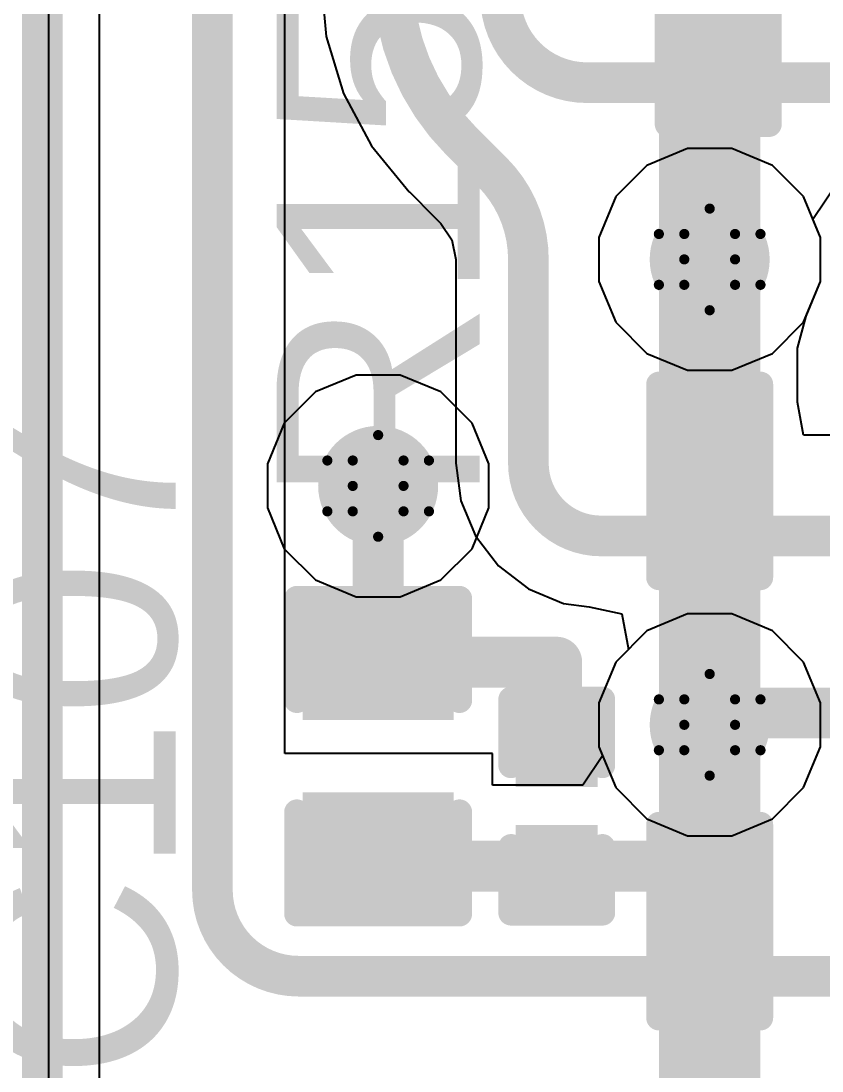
# Model space of a CAD drawing. Header units: inches. Extents: x 24 to 500, y 68 to 269.
# Drawn here: x 360.41 to 364.42, y 134.07 to 139.32 of the extents above; entities that cross this region are included whole.
import ezdxf

# ---------------------------------------------------------------- set-up
doc = ezdxf.new("R2010")
doc.units = ezdxf.units.IN
for name, color, linetype in [('Bottom Layer', 5, 'Continuous'), ('Drill Drawing', 1, 'Continuous'), ('Layer 1', 16, 'Continuous'), ('Layer 2', 76, 'Continuous'), ('Top Layer', 1, 'Continuous'), ('Top Overlay', 2, 'Continuous'), ('Top Paste', 8, 'Continuous'), ('Top Solder', 216, 'Continuous'), ('Via Holes', 16, 'Continuous')]:
    doc.layers.add(name, color=color, linetype=linetype)
doc.styles.add('Arial', font='', dxfattribs={"height": 0.2})
doc.styles.get('Arial').set_extended_font_data('Arial')

# ---------------------------------------------------------------- blocks, each defined once
blk = doc.blocks.new('R___0201_99')
at = {"layer": 'Top Layer'}
for points in [[(-0.4099902899999999, 0.18498693), (-0.13999083, 0.18498693), (-0.13999083, -0.18501233), (-0.4099902899999999, -0.18501233)], [(0.14002131, 0.18498693), (0.4100207699999999, 0.18498693), (0.4100207699999999, -0.18501233), (0.14002131, -0.18501233)]]:
    blk.add_hatch(color=1, dxfattribs=at).paths.add_polyline_path(points)
at = {"layer": 'Top Paste'}
for points in [[(-0.4099902899999999, 0.18498693), (-0.13999083, 0.18498693), (-0.13999083, -0.18501233), (-0.4099902899999999, -0.18501233)], [(0.14002131, 0.18498693), (0.4100207699999999, 0.18498693), (0.4100207699999999, -0.18501233), (0.14002131, -0.18501233)]]:
    blk.add_hatch(color=8, dxfattribs=at).paths.add_polyline_path(points)
at = {"layer": 'Top Solder'}
for points in [[(-0.46499145, 0.23998809), (-0.08498967, 0.23998809), (-0.08498967, -0.24001349), (-0.46499145, -0.24001349)], [(0.08502014999999999, 0.23998809), (0.46502193, 0.23998809), (0.46502193, -0.24001349), (0.08502014999999999, -0.24001349)]]:
    blk.add_hatch(color=216, dxfattribs=at).paths.add_polyline_path(points)
at = {"layer": 'Top Overlay'}
for points in [[(-0.4826127, 0.25398984, 0.127, 0.127, 0), (0.48259238, 0.25398984, 0.127, 0.127, 0)], [(-0.4826127, 0.25398984, 0.127, 0.127, 0), (-0.4826127, -0.2540127, 0.127, 0.127, 0)], [(0.48259238, 0.25398984, 0.127, 0.127, 0), (0.48259238, -0.2540127, 0.127, 0.127, 0)], [(-0.4826127, -0.2540127, 0.127, 0.127, 0), (0.48259238, -0.2540127, 0.127, 0.127, 0)]]:
    blk.add_lwpolyline(points, format="xyseb", dxfattribs=at)
for points in [[(-0.5143627, 0.25398984, 0.0635, 0.0635, 1), (-0.4508626999999999, 0.25398984, 0.0635, 0.0635, 1)], [(-0.5143627, 0.25398984, 0.0635, 0.0635, 1), (-0.4508626999999999, 0.25398984, 0.0635, 0.0635, 1)], [(0.45084238, 0.25398984, 0.0635, 0.0635, 1), (0.51434238, 0.25398984, 0.0635, 0.0635, 1)], [(0.45084238, 0.25398984, 0.0635, 0.0635, 1), (0.51434238, 0.25398984, 0.0635, 0.0635, 1)], [(-0.5143627, -0.2540127, 0.0635, 0.0635, 1), (-0.4508626999999999, -0.2540127, 0.0635, 0.0635, 1)], [(-0.5143627, -0.2540127, 0.0635, 0.0635, 1), (-0.4508626999999999, -0.2540127, 0.0635, 0.0635, 1)], [(0.45084238, -0.2540127, 0.0635, 0.0635, 1), (0.51434238, -0.2540127, 0.0635, 0.0635, 1)], [(0.45084238, -0.2540127, 0.0635, 0.0635, 1), (0.51434238, -0.2540127, 0.0635, 0.0635, 1)]]:
    blk.add_lwpolyline(points, format="xyseb", close=True, dxfattribs=at)
blk = doc.blocks.new('R___0201_100')
at = {"layer": 'Top Layer'}
for points in [[(-0.41000045, 0.18500979), (-0.14000099, 0.18500979), (-0.14000099, -0.18498947), (-0.41000045, -0.18498947)], [(0.14001369, 0.18501233), (0.41001315, 0.18501233), (0.41001315, -0.18498693), (0.14001369, -0.18498693)]]:
    blk.add_hatch(color=1, dxfattribs=at).paths.add_polyline_path(points)
at = {"layer": 'Top Paste'}
for points in [[(-0.41000045, 0.18500979), (-0.14000099, 0.18500979), (-0.14000099, -0.18498947), (-0.41000045, -0.18498947)], [(0.14001369, 0.18501233), (0.41001315, 0.18501233), (0.41001315, -0.18498693), (0.14001369, -0.18498693)]]:
    blk.add_hatch(color=8, dxfattribs=at).paths.add_polyline_path(points)
at = {"layer": 'Top Solder'}
for points in [[(-0.46500161, 0.24001095), (-0.08499983, 0.24001095), (-0.08499983, -0.23999063), (-0.46500161, -0.23999063)], [(0.08501252999999999, 0.24001349), (0.46501431, 0.24001349), (0.46501431, -0.23998809), (0.08501252999999999, -0.23998809)]]:
    blk.add_hatch(color=216, dxfattribs=at).paths.add_polyline_path(points)
at = {"layer": 'Top Overlay'}
for points in [[(-0.4826152399999999, 0.25401016, 0.127, 0.127, 0), (-0.48262032, -0.25399238, 0.127, 0.127, 0)], [(-0.4826152399999999, 0.25401016, 0.127, 0.127, 0), (0.48258222, 0.25401016, 0.127, 0.127, 0)], [(0.48258222, 0.25401016, 0.127, 0.127, 0), (0.48258222, -0.25399238, 0.127, 0.127, 0)], [(-0.48262032, -0.25399238, 0.127, 0.127, 0), (0.48258222, -0.25399238, 0.127, 0.127, 0)]]:
    blk.add_lwpolyline(points, format="xyseb", dxfattribs=at)
for points in [[(-0.51436524, 0.25401016, 0.0635, 0.0635, 1), (-0.4508652399999999, 0.25401016, 0.0635, 0.0635, 1)], [(-0.51436524, 0.25401016, 0.0635, 0.0635, 1), (-0.4508652399999999, 0.25401016, 0.0635, 0.0635, 1)], [(0.45083222, 0.25401016, 0.0635, 0.0635, 1), (0.51433222, 0.25401016, 0.0635, 0.0635, 1)], [(0.45083222, 0.25401016, 0.0635, 0.0635, 1), (0.51433222, 0.25401016, 0.0635, 0.0635, 1)], [(-0.5143703199999999, -0.25399238, 0.0635, 0.0635, 1), (-0.45087032, -0.25399238, 0.0635, 0.0635, 1)], [(-0.5143703199999999, -0.25399238, 0.0635, 0.0635, 1), (-0.45087032, -0.25399238, 0.0635, 0.0635, 1)], [(0.45083222, -0.25399238, 0.0635, 0.0635, 1), (0.51433222, -0.25399238, 0.0635, 0.0635, 1)], [(0.45083222, -0.25399238, 0.0635, 0.0635, 1), (0.51433222, -0.25399238, 0.0635, 0.0635, 1)]]:
    blk.add_lwpolyline(points, format="xyseb", close=True, dxfattribs=at)
blk = doc.blocks.new('R___0201_101')
at = {"layer": 'Top Layer'}
for points in [[(-0.40998013, 0.18498693), (-0.13998067, 0.18498693), (-0.13998067, -0.18501233), (-0.40998013, -0.18501233)], [(0.13998067, 0.18498947), (0.40998013, 0.18498947), (0.40998013, -0.18500979), (0.13998067, -0.18500979)]]:
    blk.add_hatch(color=1, dxfattribs=at).paths.add_polyline_path(points)
at = {"layer": 'Top Paste'}
for points in [[(-0.40998013, 0.18498693), (-0.13998067, 0.18498693), (-0.13998067, -0.18501233), (-0.40998013, -0.18501233)], [(0.13998067, 0.18498947), (0.40998013, 0.18498947), (0.40998013, -0.18500979), (0.13998067, -0.18500979)]]:
    blk.add_hatch(color=8, dxfattribs=at).paths.add_polyline_path(points)
at = {"layer": 'Top Solder'}
for points in [[(-0.4649812899999999, 0.23998809), (-0.08497951, 0.23998809), (-0.08497951, -0.24001349), (-0.4649812899999999, -0.24001349)], [(0.08497951, 0.23999063), (0.4649812899999999, 0.23999063), (0.4649812899999999, -0.24001095), (0.08497951, -0.24001095)]]:
    blk.add_hatch(color=216, dxfattribs=at).paths.add_polyline_path(points)
at = {"layer": 'Top Overlay'}
for points in [[(-0.4826050799999999, 0.25399492, 0.127, 0.127, 0), (0.4826, 0.25399492, 0.127, 0.127, 0)], [(-0.4826050799999999, 0.25399492, 0.127, 0.127, 0), (-0.4826, -0.25401016, 0.127, 0.127, 0)], [(0.4826, 0.25399492, 0.127, 0.127, 0), (0.4826, -0.25401016, 0.127, 0.127, 0)], [(-0.4826, -0.25401016, 0.127, 0.127, 0), (0.4826, -0.25401016, 0.127, 0.127, 0)]]:
    blk.add_lwpolyline(points, format="xyseb", dxfattribs=at)
for points in [[(-0.51435508, 0.25399492, 0.0635, 0.0635, 1), (-0.45085508, 0.25399492, 0.0635, 0.0635, 1)], [(-0.51435508, 0.25399492, 0.0635, 0.0635, 1), (-0.45085508, 0.25399492, 0.0635, 0.0635, 1)], [(0.4508499999999999, 0.25399492, 0.0635, 0.0635, 1), (0.51435, 0.25399492, 0.0635, 0.0635, 1)], [(0.4508499999999999, 0.25399492, 0.0635, 0.0635, 1), (0.51435, 0.25399492, 0.0635, 0.0635, 1)], [(-0.51435, -0.25401016, 0.0635, 0.0635, 1), (-0.4508499999999999, -0.25401016, 0.0635, 0.0635, 1)], [(-0.51435, -0.25401016, 0.0635, 0.0635, 1), (-0.4508499999999999, -0.25401016, 0.0635, 0.0635, 1)], [(0.4508499999999999, -0.25401016, 0.0635, 0.0635, 1), (0.51435, -0.25401016, 0.0635, 0.0635, 1)], [(0.4508499999999999, -0.25401016, 0.0635, 0.0635, 1), (0.51435, -0.25401016, 0.0635, 0.0635, 1)]]:
    blk.add_lwpolyline(points, format="xyseb", close=True, dxfattribs=at)
blk = doc.blocks.new('CAP_0201_227')
at = {"layer": 'Top Layer'}
for points in [[(-0.45001688, 0.14999208), (-0.15001748, 0.14999208), (-0.15001748, -0.15000732), (-0.45001688, -0.15000732)], [(0.14998446, 0.14998954), (0.44998386, 0.14998954), (0.44998386, -0.15000986), (0.14998446, -0.15000986)]]:
    blk.add_hatch(color=1, dxfattribs=at).paths.add_polyline_path(points)
at = {"layer": 'Top Paste'}
for points in [[(-0.45001688, 0.14999208), (-0.15001748, 0.14999208), (-0.15001748, -0.15000732), (-0.45001688, -0.15000732)], [(0.14998446, 0.14998954), (0.44998386, 0.14998954), (0.44998386, -0.15000986), (0.14998446, -0.15000986)]]:
    blk.add_hatch(color=8, dxfattribs=at).paths.add_polyline_path(points)
at = {"layer": 'Top Solder'}
for points in [[(-0.50501804, 0.20499324), (-0.09501631999999999, 0.20499324), (-0.09501631999999999, -0.20500848), (-0.50501804, -0.20500848)], [(0.0949833, 0.2049907), (0.50498502, 0.2049907), (0.50498502, -0.20501102), (0.0949833, -0.20501102)]]:
    blk.add_hatch(color=216, dxfattribs=at).paths.add_polyline_path(points)
at = {"layer": 'Top Overlay'}
for points in [[(-0.20318984, 0.22858984, 0.127, 0.127, 0), (-0.53339492, 0.22858984, 0.127, 0.127, 0)], [(-0.53338984, -0.22861016, 0.127, 0.127, 0), (-0.53339492, 0.22858984, 0.127, 0.127, 0)], [(0.20320762, 0.22858984, 0.127, 0.127, 0), (0.53341524, 0.22859238, 0.127, 0.127, 0)], [(0.5334127, -0.22860762, 0.127, 0.127, 0), (0.53341524, 0.22859238, 0.127, 0.127, 0)], [(-0.20318984, -0.22861016, 0.127, 0.127, 0), (-0.53338984, -0.22861016, 0.127, 0.127, 0)], [(0.2032127, -0.2286127, 0.127, 0.127, 0), (0.5334127, -0.22860762, 0.127, 0.127, 0)]]:
    blk.add_lwpolyline(points, format="xyseb", dxfattribs=at)
for points in [[(-0.5651449199999999, 0.22858984, 0.0635, 0.0635, 1), (-0.50164492, 0.22858984, 0.0635, 0.0635, 1)], [(-0.5651449199999999, 0.22858984, 0.0635, 0.0635, 1), (-0.50164492, 0.22858984, 0.0635, 0.0635, 1)], [(-0.23493984, 0.22858984, 0.0635, 0.0635, 1), (-0.17143984, 0.22858984, 0.0635, 0.0635, 1)], [(0.17145762, 0.22858984, 0.0635, 0.0635, 1), (0.23495762, 0.22858984, 0.0635, 0.0635, 1)], [(0.50166524, 0.22859238, 0.0635, 0.0635, 1), (0.5651652399999999, 0.22859238, 0.0635, 0.0635, 1)], [(0.50166524, 0.22859238, 0.0635, 0.0635, 1), (0.5651652399999999, 0.22859238, 0.0635, 0.0635, 1)], [(-0.56513984, -0.22861016, 0.0635, 0.0635, 1), (-0.50163984, -0.22861016, 0.0635, 0.0635, 1)], [(-0.56513984, -0.22861016, 0.0635, 0.0635, 1), (-0.50163984, -0.22861016, 0.0635, 0.0635, 1)], [(-0.23493984, -0.22861016, 0.0635, 0.0635, 1), (-0.17143984, -0.22861016, 0.0635, 0.0635, 1)], [(0.1714627, -0.2286127, 0.0635, 0.0635, 1), (0.2349627, -0.2286127, 0.0635, 0.0635, 1)], [(0.5016627, -0.22860762, 0.0635, 0.0635, 1), (0.5651626999999999, -0.22860762, 0.0635, 0.0635, 1)], [(0.5016627, -0.22860762, 0.0635, 0.0635, 1), (0.5651626999999999, -0.22860762, 0.0635, 0.0635, 1)]]:
    blk.add_lwpolyline(points, format="xyseb", close=True, dxfattribs=at)
blk = doc.blocks.new('C___0402_228')
at = {"layer": 'Top Layer'}
for points in [[(-0.6984872999999999, -0.3175127), (-0.6984872999999999, 0.3174872999999999), (-0.2412873000000001, 0.3174873), (-0.2412872999999999, -0.3175126999999999)], [(0.24130508, -0.31751016), (0.2413050799999999, 0.3174898399999999), (0.6985050799999999, 0.31748984), (0.6985050799999999, -0.3175101599999999)]]:
    blk.add_hatch(color=1, dxfattribs=at).paths.add_polyline_path(points)
at = {"layer": 'Top Paste'}
for points in [[(-0.6984872999999999, -0.3175127), (-0.6984872999999999, 0.3174872999999999), (-0.2412873000000001, 0.3174873), (-0.2412872999999999, -0.3175126999999999)], [(0.24130508, -0.31751016), (0.2413050799999999, 0.3174898399999999), (0.6985050799999999, 0.31748984), (0.6985050799999999, -0.3175101599999999)]]:
    blk.add_hatch(color=8, dxfattribs=at).paths.add_polyline_path(points)
at = {"layer": 'Top Solder'}
for points in [[(-0.75848718, -0.37751258), (-0.75848718, 0.3774871799999999), (-0.1812874200000001, 0.3774871800000001), (-0.1812874199999999, -0.3775125799999999)], [(0.1813052000000001, -0.37751004), (0.1813051999999999, 0.3774897199999999), (0.75850496, 0.3774897200000001), (0.75850496, -0.3775100399999999)]]:
    blk.add_hatch(color=216, dxfattribs=at).paths.add_polyline_path(points)
at = {"layer": 'Top Overlay'}
for points in [[(-0.78739238, -0.40641524, 0.127, 0.127, 0), (-0.78739238, 0.4063898399999999, 0.127, 0.127, 0)], [(-0.27938984, 0.40638476, 0.127, 0.127, 0), (-0.78739238, 0.4063898399999999, 0.127, 0.127, 0)], [(0.78740762, 0.40638476, 0.127, 0.127, 0), (0.27941016, 0.40638476, 0.127, 0.127, 0)], [(0.7874127, -0.4064127, 0.127, 0.127, 0), (0.78740762, 0.40638476, 0.127, 0.127, 0)], [(-0.27939238, -0.40641524, 0.127, 0.127, 0), (-0.78739238, -0.40641524, 0.127, 0.127, 0)], [(0.27941524, -0.40641524, 0.127, 0.127, 0), (0.7874127, -0.4064127, 0.127, 0.127, 0)]]:
    blk.add_lwpolyline(points, format="xyseb", dxfattribs=at)
for points in [[(-0.81914238, 0.4063898399999999, 0.0635, 0.0635, 1), (-0.75564238, 0.4063898399999999, 0.0635, 0.0635, 1)], [(-0.81914238, 0.4063898399999999, 0.0635, 0.0635, 1), (-0.75564238, 0.4063898399999999, 0.0635, 0.0635, 1)], [(-0.3111398399999999, 0.40638476, 0.0635, 0.0635, 1), (-0.24763984, 0.40638476, 0.0635, 0.0635, 1)], [(0.24766016, 0.40638476, 0.0635, 0.0635, 1), (0.31116016, 0.40638476, 0.0635, 0.0635, 1)], [(0.7556576199999999, 0.40638476, 0.0635, 0.0635, 1), (0.81915762, 0.40638476, 0.0635, 0.0635, 1)], [(0.7556576199999999, 0.40638476, 0.0635, 0.0635, 1), (0.81915762, 0.40638476, 0.0635, 0.0635, 1)], [(-0.81914238, -0.40641524, 0.0635, 0.0635, 1), (-0.75564238, -0.40641524, 0.0635, 0.0635, 1)], [(-0.81914238, -0.40641524, 0.0635, 0.0635, 1), (-0.75564238, -0.40641524, 0.0635, 0.0635, 1)], [(-0.31114238, -0.40641524, 0.0635, 0.0635, 1), (-0.24764238, -0.40641524, 0.0635, 0.0635, 1)], [(0.24766524, -0.40641524, 0.0635, 0.0635, 1), (0.31116524, -0.40641524, 0.0635, 0.0635, 1)], [(0.7556626999999999, -0.4064127, 0.0635, 0.0635, 1), (0.8191627, -0.4064127, 0.0635, 0.0635, 1)], [(0.7556626999999999, -0.4064127, 0.0635, 0.0635, 1), (0.8191627, -0.4064127, 0.0635, 0.0635, 1)]]:
    blk.add_lwpolyline(points, format="xyseb", close=True, dxfattribs=at)

msp = doc.modelspace()

# ---------------------------------------------------------------- hatches: boundary and pattern name
at = {"layer": 'Bottom Layer'}
h = msp.add_hatch(color=5, dxfattribs=at)
edge = h.paths.add_edge_path()
edge.add_arc((363.8577762199999, 138.12618806), 0.2999994, 0, 360)
h = msp.add_hatch(color=5, dxfattribs=at)
edge = h.paths.add_edge_path()
edge.add_arc((362.19994362, 136.9942523), 0.2999994, 0, 360)
h = msp.add_hatch(color=5, dxfattribs=at)
edge = h.paths.add_edge_path()
edge.add_arc((363.8577762199999, 135.80047008), 0.2999994, 0, 360)
at = {"layer": 'Layer 1'}
h = msp.add_hatch(color=16, dxfattribs=at)
edge = h.paths.add_edge_path()
edge.add_arc((363.8577762199999, 138.12618806), 0.2999994, 0, 360)
h = msp.add_hatch(color=16, dxfattribs=at)
edge = h.paths.add_edge_path()
edge.add_arc((362.19994362, 136.9942523), 0.2999994, 0, 360)
h = msp.add_hatch(color=16, dxfattribs=at)
edge = h.paths.add_edge_path()
edge.add_arc((363.8577762199999, 135.80047008), 0.2999994, 0, 360)
at = {"layer": 'Layer 2'}
h = msp.add_hatch(color=76, dxfattribs=at)
edge = h.paths.add_edge_path()
edge.add_arc((363.8577762199999, 138.12618806), 0.2999994, 0, 360)
h = msp.add_hatch(color=76, dxfattribs=at)
edge = h.paths.add_edge_path()
edge.add_arc((362.19994362, 136.9942523), 0.2999994, 0, 360)
h = msp.add_hatch(color=76, dxfattribs=at)
edge = h.paths.add_edge_path()
edge.add_arc((363.8577762199999, 135.80047008), 0.2999994, 0, 360)
at = {"layer": 'Top Layer'}
h = msp.add_hatch(color=1, dxfattribs=at)
edge = h.paths.add_edge_path()
edge.add_arc((363.8577762199999, 138.12618806), 0.2999994, 0, 360)
h = msp.add_hatch(color=1, dxfattribs=at)
edge = h.paths.add_edge_path()
edge.add_arc((362.19994362, 136.9942523), 0.2999994, 0, 360)
h = msp.add_hatch(color=1, dxfattribs=at)
edge = h.paths.add_edge_path()
edge.add_arc((363.8577762199999, 135.80047008), 0.2999994, 0, 360)
at = {"layer": 'Via Holes'}
h = msp.add_hatch(color=7, dxfattribs=at)
edge = h.paths.add_edge_path()
edge.add_arc((363.8577762199999, 138.12618806), 0.1499997, 0, 360)
h = msp.add_hatch(color=7, dxfattribs=at)
edge = h.paths.add_edge_path()
edge.add_arc((362.19994362, 136.9942523), 0.1499997, 0, 360)
h = msp.add_hatch(color=7, dxfattribs=at)
edge = h.paths.add_edge_path()
edge.add_arc((363.8577762199999, 135.80047008), 0.1499997, 0, 360)

# ---------------------------------------------------------------- linework, layer by layer
at = {"layer": 'Bottom Layer'}
for p, q in [((360.553, 130.683), (360.553, 140.9953746)), ((362.0897457199999, 137.5482517), (361.88612916, 137.463911)), ((362.31014152, 137.5482517), (362.0897457199999, 137.5482517)), ((362.51375808, 137.463911), (362.31014152, 137.5482517)), ((361.88612916, 137.463911), (361.73028492, 137.30806676)), ((362.66960232, 137.30806676), (362.51375808, 137.463911)), ((361.73028492, 137.30806676), (361.64594422, 137.1044502)), ((362.75394302, 137.1044502), (362.66960232, 137.30806676)), ((361.64594422, 137.1044502), (361.64594422, 136.8840544)), ((362.75394302, 136.8840544), (362.75394302, 137.1044502)), ((361.64594422, 136.8840544), (361.73028492, 136.68043784)), ((362.66960232, 136.68043784), (362.75394302, 136.8840544)), ((361.73028492, 136.68043784), (361.88612916, 136.5245936)), ((362.51375808, 136.5245936), (362.66960232, 136.68043784)), ((361.88612916, 136.5245936), (362.0897457199999, 136.4402529)), ((362.31014152, 136.4402529), (362.51375808, 136.5245936)), ((362.0897457199999, 136.4402529), (362.31014152, 136.4402529))]:
    msp.add_line(p, q, dxfattribs=at)
for points in [[(363.8577762199999, 138.16904548, 0.508, 0.508, 0), (363.8577762199999, 140.64427802, 0.508, 0.508, 0)], [(363.8577762199999, 131.99425976, 0.508, 0.508, 0), (363.8577762199999, 138.12618806, 0.508, 0.508, 0)], [(363.8577762199999, 138.16904548, 0.254, 0.254, 0), (363.90063364, 138.12618806, 0.254, 0.254, 0)]]:
    msp.add_lwpolyline(points, format="xyseb", dxfattribs=at)
for points in [[(363.73077622, 138.16904548, 0.254, 0.254, 1), (363.98477622, 138.16904548, 0.254, 0.254, 1)], [(363.73077622, 138.12618806, 0.254, 0.254, 1), (363.98477622, 138.12618806, 0.254, 0.254, 1)], [(363.79427622, 138.16904548, 0.127, 0.127, 1), (363.92127622, 138.16904548, 0.127, 0.127, 1)], [(363.83713364, 138.12618806, 0.127, 0.127, 1), (363.9641336399999, 138.12618806, 0.127, 0.127, 1)]]:
    msp.add_lwpolyline(points, format="xyseb", close=True, dxfattribs=at)
at = {"layer": 'Drill Drawing'}
for points in [[(363.73077622, 138.25318806, 0.0508, 0.0508, 0), (363.8577762199999, 138.38018806, 0.0508, 0.0508, 0)], [(363.8577762199999, 138.38018806, 0.0508, 0.0508, 0), (363.98477622, 138.25318806, 0.0508, 0.0508, 0)], [(363.60377622, 138.25318806, 0.0508, 0.0508, 0), (363.73077622, 138.12618806, 0.0508, 0.0508, 0)], [(363.60377622, 138.25318806, 0.0508, 0.0508, 0), (363.73077622, 138.25318806, 0.0508, 0.0508, 0)], [(363.98477622, 138.25318806, 0.0508, 0.0508, 0), (364.11177622, 138.25318806, 0.0508, 0.0508, 0)], [(363.98477622, 138.12618806, 0.0508, 0.0508, 0), (364.11177622, 138.25318806, 0.0508, 0.0508, 0)], [(363.60377622, 137.99918806, 0.0508, 0.0508, 0), (363.73077622, 138.12618806, 0.0508, 0.0508, 0)], [(363.98477622, 138.12618806, 0.0508, 0.0508, 0), (364.11177622, 137.99918806, 0.0508, 0.0508, 0)], [(363.60377622, 137.99918806, 0.0508, 0.0508, 0), (363.73077622, 137.99918806, 0.0508, 0.0508, 0)], [(363.73077622, 137.99918806, 0.0508, 0.0508, 0), (363.8577762199999, 137.87218806, 0.0508, 0.0508, 0)], [(363.8577762199999, 137.87218806, 0.0508, 0.0508, 0), (363.98477622, 137.99918806, 0.0508, 0.0508, 0)], [(363.98477622, 137.99918806, 0.0508, 0.0508, 0), (364.11177622, 137.99918806, 0.0508, 0.0508, 0)], [(362.07294362, 137.1212523, 0.0508, 0.0508, 0), (362.19994362, 137.2482523, 0.0508, 0.0508, 0)], [(362.19994362, 137.2482523, 0.0508, 0.0508, 0), (362.32694362, 137.1212523, 0.0508, 0.0508, 0)], [(361.94594362, 137.1212523, 0.0508, 0.0508, 0), (362.07294362, 136.9942523, 0.0508, 0.0508, 0)], [(361.94594362, 137.1212523, 0.0508, 0.0508, 0), (362.07294362, 137.1212523, 0.0508, 0.0508, 0)], [(362.32694362, 137.1212523, 0.0508, 0.0508, 0), (362.45394362, 137.1212523, 0.0508, 0.0508, 0)], [(362.32694362, 136.9942523, 0.0508, 0.0508, 0), (362.45394362, 137.1212523, 0.0508, 0.0508, 0)], [(361.94594362, 136.8672523, 0.0508, 0.0508, 0), (362.07294362, 136.9942523, 0.0508, 0.0508, 0)], [(362.32694362, 136.9942523, 0.0508, 0.0508, 0), (362.45394362, 136.8672523, 0.0508, 0.0508, 0)], [(361.94594362, 136.8672523, 0.0508, 0.0508, 0), (362.07294362, 136.8672523, 0.0508, 0.0508, 0)], [(362.07294362, 136.8672523, 0.0508, 0.0508, 0), (362.19994362, 136.7402523, 0.0508, 0.0508, 0)], [(362.19994362, 136.7402523, 0.0508, 0.0508, 0), (362.32694362, 136.8672523, 0.0508, 0.0508, 0)], [(362.32694362, 136.8672523, 0.0508, 0.0508, 0), (362.45394362, 136.8672523, 0.0508, 0.0508, 0)], [(363.73077622, 135.92747008, 0.0508, 0.0508, 0), (363.8577762199999, 136.05447008, 0.0508, 0.0508, 0)], [(363.8577762199999, 136.05447008, 0.0508, 0.0508, 0), (363.98477622, 135.92747008, 0.0508, 0.0508, 0)], [(363.60377622, 135.92747008, 0.0508, 0.0508, 0), (363.73077622, 135.80047008, 0.0508, 0.0508, 0)], [(363.60377622, 135.92747008, 0.0508, 0.0508, 0), (363.73077622, 135.92747008, 0.0508, 0.0508, 0)], [(363.98477622, 135.92747008, 0.0508, 0.0508, 0), (364.11177622, 135.92747008, 0.0508, 0.0508, 0)], [(363.98477622, 135.80047008, 0.0508, 0.0508, 0), (364.11177622, 135.92747008, 0.0508, 0.0508, 0)], [(363.60377622, 135.67347008, 0.0508, 0.0508, 0), (363.73077622, 135.80047008, 0.0508, 0.0508, 0)], [(363.98477622, 135.80047008, 0.0508, 0.0508, 0), (364.11177622, 135.67347008, 0.0508, 0.0508, 0)], [(363.60377622, 135.67347008, 0.0508, 0.0508, 0), (363.73077622, 135.67347008, 0.0508, 0.0508, 0)], [(363.73077622, 135.67347008, 0.0508, 0.0508, 0), (363.8577762199999, 135.54647008, 0.0508, 0.0508, 0)], [(363.8577762199999, 135.54647008, 0.0508, 0.0508, 0), (363.98477622, 135.67347008, 0.0508, 0.0508, 0)], [(363.98477622, 135.67347008, 0.0508, 0.0508, 0), (364.11177622, 135.67347008, 0.0508, 0.0508, 0)]]:
    msp.add_lwpolyline(points, format="xyseb", dxfattribs=at)
for points in [[(363.84507622, 138.38018806, 0.0254, 0.0254, 1), (363.87047622, 138.38018806, 0.0254, 0.0254, 1)], [(363.84507622, 138.38018806, 0.0254, 0.0254, 1), (363.87047622, 138.38018806, 0.0254, 0.0254, 1)], [(363.59107622, 138.25318806, 0.0254, 0.0254, 1), (363.61647622, 138.25318806, 0.0254, 0.0254, 1)], [(363.59107622, 138.25318806, 0.0254, 0.0254, 1), (363.61647622, 138.25318806, 0.0254, 0.0254, 1)], [(363.71807622, 138.25318806, 0.0254, 0.0254, 1), (363.7434762199999, 138.25318806, 0.0254, 0.0254, 1)], [(363.71807622, 138.25318806, 0.0254, 0.0254, 1), (363.7434762199999, 138.25318806, 0.0254, 0.0254, 1)], [(363.97207622, 138.25318806, 0.0254, 0.0254, 1), (363.99747622, 138.25318806, 0.0254, 0.0254, 1)], [(363.97207622, 138.25318806, 0.0254, 0.0254, 1), (363.99747622, 138.25318806, 0.0254, 0.0254, 1)], [(364.09907622, 138.25318806, 0.0254, 0.0254, 1), (364.12447622, 138.25318806, 0.0254, 0.0254, 1)], [(364.09907622, 138.25318806, 0.0254, 0.0254, 1), (364.12447622, 138.25318806, 0.0254, 0.0254, 1)], [(363.71807622, 138.12618806, 0.0254, 0.0254, 1), (363.7434762199999, 138.12618806, 0.0254, 0.0254, 1)], [(363.71807622, 138.12618806, 0.0254, 0.0254, 1), (363.7434762199999, 138.12618806, 0.0254, 0.0254, 1)], [(363.97207622, 138.12618806, 0.0254, 0.0254, 1), (363.99747622, 138.12618806, 0.0254, 0.0254, 1)], [(363.97207622, 138.12618806, 0.0254, 0.0254, 1), (363.99747622, 138.12618806, 0.0254, 0.0254, 1)], [(363.59107622, 137.99918806, 0.0254, 0.0254, 1), (363.61647622, 137.99918806, 0.0254, 0.0254, 1)], [(363.59107622, 137.99918806, 0.0254, 0.0254, 1), (363.61647622, 137.99918806, 0.0254, 0.0254, 1)], [(363.71807622, 137.99918806, 0.0254, 0.0254, 1), (363.7434762199999, 137.99918806, 0.0254, 0.0254, 1)], [(363.71807622, 137.99918806, 0.0254, 0.0254, 1), (363.7434762199999, 137.99918806, 0.0254, 0.0254, 1)], [(363.97207622, 137.99918806, 0.0254, 0.0254, 1), (363.99747622, 137.99918806, 0.0254, 0.0254, 1)], [(363.97207622, 137.99918806, 0.0254, 0.0254, 1), (363.99747622, 137.99918806, 0.0254, 0.0254, 1)], [(364.09907622, 137.99918806, 0.0254, 0.0254, 1), (364.12447622, 137.99918806, 0.0254, 0.0254, 1)], [(364.09907622, 137.99918806, 0.0254, 0.0254, 1), (364.12447622, 137.99918806, 0.0254, 0.0254, 1)], [(363.84507622, 137.87218806, 0.0254, 0.0254, 1), (363.87047622, 137.87218806, 0.0254, 0.0254, 1)], [(363.84507622, 137.87218806, 0.0254, 0.0254, 1), (363.87047622, 137.87218806, 0.0254, 0.0254, 1)], [(362.18724362, 137.2482523, 0.0254, 0.0254, 1), (362.2126436199999, 137.2482523, 0.0254, 0.0254, 1)], [(362.18724362, 137.2482523, 0.0254, 0.0254, 1), (362.2126436199999, 137.2482523, 0.0254, 0.0254, 1)], [(361.93324362, 137.1212523, 0.0254, 0.0254, 1), (361.95864362, 137.1212523, 0.0254, 0.0254, 1)], [(361.93324362, 137.1212523, 0.0254, 0.0254, 1), (361.95864362, 137.1212523, 0.0254, 0.0254, 1)], [(362.06024362, 137.1212523, 0.0254, 0.0254, 1), (362.08564362, 137.1212523, 0.0254, 0.0254, 1)], [(362.06024362, 137.1212523, 0.0254, 0.0254, 1), (362.08564362, 137.1212523, 0.0254, 0.0254, 1)], [(362.31424362, 137.1212523, 0.0254, 0.0254, 1), (362.33964362, 137.1212523, 0.0254, 0.0254, 1)], [(362.31424362, 137.1212523, 0.0254, 0.0254, 1), (362.33964362, 137.1212523, 0.0254, 0.0254, 1)], [(362.44124362, 137.1212523, 0.0254, 0.0254, 1), (362.46664362, 137.1212523, 0.0254, 0.0254, 1)], [(362.44124362, 137.1212523, 0.0254, 0.0254, 1), (362.46664362, 137.1212523, 0.0254, 0.0254, 1)], [(362.06024362, 136.9942523, 0.0254, 0.0254, 1), (362.08564362, 136.9942523, 0.0254, 0.0254, 1)], [(362.06024362, 136.9942523, 0.0254, 0.0254, 1), (362.08564362, 136.9942523, 0.0254, 0.0254, 1)], [(362.31424362, 136.9942523, 0.0254, 0.0254, 1), (362.33964362, 136.9942523, 0.0254, 0.0254, 1)], [(362.31424362, 136.9942523, 0.0254, 0.0254, 1), (362.33964362, 136.9942523, 0.0254, 0.0254, 1)], [(361.93324362, 136.8672523, 0.0254, 0.0254, 1), (361.95864362, 136.8672523, 0.0254, 0.0254, 1)], [(361.93324362, 136.8672523, 0.0254, 0.0254, 1), (361.95864362, 136.8672523, 0.0254, 0.0254, 1)], [(362.06024362, 136.8672523, 0.0254, 0.0254, 1), (362.08564362, 136.8672523, 0.0254, 0.0254, 1)], [(362.06024362, 136.8672523, 0.0254, 0.0254, 1), (362.08564362, 136.8672523, 0.0254, 0.0254, 1)], [(362.31424362, 136.8672523, 0.0254, 0.0254, 1), (362.33964362, 136.8672523, 0.0254, 0.0254, 1)], [(362.31424362, 136.8672523, 0.0254, 0.0254, 1), (362.33964362, 136.8672523, 0.0254, 0.0254, 1)], [(362.44124362, 136.8672523, 0.0254, 0.0254, 1), (362.46664362, 136.8672523, 0.0254, 0.0254, 1)], [(362.44124362, 136.8672523, 0.0254, 0.0254, 1), (362.46664362, 136.8672523, 0.0254, 0.0254, 1)], [(362.18724362, 136.7402523, 0.0254, 0.0254, 1), (362.2126436199999, 136.7402523, 0.0254, 0.0254, 1)], [(362.18724362, 136.7402523, 0.0254, 0.0254, 1), (362.2126436199999, 136.7402523, 0.0254, 0.0254, 1)], [(363.84507622, 136.05447008, 0.0254, 0.0254, 1), (363.87047622, 136.05447008, 0.0254, 0.0254, 1)], [(363.84507622, 136.05447008, 0.0254, 0.0254, 1), (363.87047622, 136.05447008, 0.0254, 0.0254, 1)], [(363.59107622, 135.92747008, 0.0254, 0.0254, 1), (363.61647622, 135.92747008, 0.0254, 0.0254, 1)], [(363.59107622, 135.92747008, 0.0254, 0.0254, 1), (363.61647622, 135.92747008, 0.0254, 0.0254, 1)], [(363.71807622, 135.92747008, 0.0254, 0.0254, 1), (363.7434762199999, 135.92747008, 0.0254, 0.0254, 1)], [(363.71807622, 135.92747008, 0.0254, 0.0254, 1), (363.7434762199999, 135.92747008, 0.0254, 0.0254, 1)], [(363.97207622, 135.92747008, 0.0254, 0.0254, 1), (363.99747622, 135.92747008, 0.0254, 0.0254, 1)], [(363.97207622, 135.92747008, 0.0254, 0.0254, 1), (363.99747622, 135.92747008, 0.0254, 0.0254, 1)], [(364.09907622, 135.92747008, 0.0254, 0.0254, 1), (364.12447622, 135.92747008, 0.0254, 0.0254, 1)], [(364.09907622, 135.92747008, 0.0254, 0.0254, 1), (364.12447622, 135.92747008, 0.0254, 0.0254, 1)], [(363.71807622, 135.80047008, 0.0254, 0.0254, 1), (363.7434762199999, 135.80047008, 0.0254, 0.0254, 1)], [(363.71807622, 135.80047008, 0.0254, 0.0254, 1), (363.7434762199999, 135.80047008, 0.0254, 0.0254, 1)], [(363.97207622, 135.80047008, 0.0254, 0.0254, 1), (363.99747622, 135.80047008, 0.0254, 0.0254, 1)], [(363.97207622, 135.80047008, 0.0254, 0.0254, 1), (363.99747622, 135.80047008, 0.0254, 0.0254, 1)], [(363.59107622, 135.67347008, 0.0254, 0.0254, 1), (363.61647622, 135.67347008, 0.0254, 0.0254, 1)], [(363.59107622, 135.67347008, 0.0254, 0.0254, 1), (363.61647622, 135.67347008, 0.0254, 0.0254, 1)], [(363.71807622, 135.67347008, 0.0254, 0.0254, 1), (363.7434762199999, 135.67347008, 0.0254, 0.0254, 1)], [(363.71807622, 135.67347008, 0.0254, 0.0254, 1), (363.7434762199999, 135.67347008, 0.0254, 0.0254, 1)], [(363.97207622, 135.67347008, 0.0254, 0.0254, 1), (363.99747622, 135.67347008, 0.0254, 0.0254, 1)], [(363.97207622, 135.67347008, 0.0254, 0.0254, 1), (363.99747622, 135.67347008, 0.0254, 0.0254, 1)], [(364.09907622, 135.67347008, 0.0254, 0.0254, 1), (364.12447622, 135.67347008, 0.0254, 0.0254, 1)], [(364.09907622, 135.67347008, 0.0254, 0.0254, 1), (364.12447622, 135.67347008, 0.0254, 0.0254, 1)], [(363.84507622, 135.54647008, 0.0254, 0.0254, 1), (363.87047622, 135.54647008, 0.0254, 0.0254, 1)], [(363.84507622, 135.54647008, 0.0254, 0.0254, 1), (363.87047622, 135.54647008, 0.0254, 0.0254, 1)]]:
    msp.add_lwpolyline(points, format="xyseb", close=True, dxfattribs=at)
at = {"layer": 'Layer 1'}
for p, q in [((363.74757832, 138.68018746), (363.5439617599999, 138.59584676)), ((363.96797412, 138.68018746), (363.74757832, 138.68018746)), ((364.17159068, 138.59584676), (363.96797412, 138.68018746)), ((363.5439617599999, 138.59584676), (363.38811752, 138.44000252)), ((364.32743492, 138.44000252), (364.17159068, 138.59584676)), ((363.38811752, 138.44000252), (363.30377682, 138.23638596)), ((364.41177562, 138.23638596), (364.32743492, 138.44000252)), ((363.30377682, 138.23638596), (363.30377682, 138.01599016)), ((364.41177562, 138.01599016), (364.41177562, 138.23638596)), ((363.30377682, 138.01599016), (363.38811752, 137.8123736)), ((364.32743492, 137.8123736), (364.41177562, 138.01599016)), ((363.38811752, 137.8123736), (363.5439617599999, 137.65652936)), ((364.17159068, 137.65652936), (364.32743492, 137.8123736)), ((363.5439617599999, 137.65652936), (363.74757832, 137.57218866)), ((363.96797412, 137.57218866), (364.17159068, 137.65652936)), ((363.74757832, 137.57218866), (363.96797412, 137.57218866)), ((363.74757832, 136.35446948), (363.5439617599999, 136.27012878)), ((363.96797412, 136.35446948), (363.74757832, 136.35446948)), ((364.17159068, 136.27012878), (363.96797412, 136.35446948)), ((363.5439617599999, 136.27012878), (363.38811752, 136.11428454)), ((364.32743492, 136.11428454), (364.17159068, 136.27012878)), ((363.38811752, 136.11428454), (363.30377682, 135.91066798)), ((364.41177562, 135.91066798), (364.32743492, 136.11428454)), ((363.30377682, 135.91066798), (363.30377682, 135.69027218)), ((364.41177562, 135.69027218), (364.41177562, 135.91066798)), ((363.30377682, 135.69027218), (363.38811752, 135.48665562)), ((364.32743492, 135.48665562), (364.41177562, 135.69027218)), ((363.38811752, 135.48665562), (363.5439617599999, 135.33081138)), ((364.17159068, 135.33081138), (364.32743492, 135.48665562)), ((363.5439617599999, 135.33081138), (363.74757832, 135.24647068)), ((363.96797412, 135.24647068), (364.17159068, 135.33081138)), ((363.74757832, 135.24647068), (363.96797412, 135.24647068))]:
    msp.add_line(p, q, dxfattribs=at)
at = {"layer": 'Layer 2'}
for p, q in [((360.807, 106.07082164), (360.807, 142.61420296)), ((362.0897457199999, 137.5482517), (361.88612916, 137.463911)), ((362.31014152, 137.5482517), (362.0897457199999, 137.5482517)), ((362.51375808, 137.463911), (362.31014152, 137.5482517)), ((361.88612916, 137.463911), (361.73028492, 137.30806676)), ((362.66960232, 137.30806676), (362.51375808, 137.463911)), ((361.73028492, 137.30806676), (361.64594422, 137.1044502)), ((362.75394302, 137.1044502), (362.66960232, 137.30806676)), ((361.64594422, 137.1044502), (361.64594422, 136.8840544)), ((362.75394302, 136.8840544), (362.75394302, 137.1044502)), ((361.64594422, 136.8840544), (361.73028492, 136.68043784)), ((362.66960232, 136.68043784), (362.75394302, 136.8840544)), ((361.73028492, 136.68043784), (361.88612916, 136.5245936)), ((362.51375808, 136.5245936), (362.66960232, 136.68043784)), ((361.88612916, 136.5245936), (362.0897457199999, 136.4402529)), ((362.31014152, 136.4402529), (362.51375808, 136.5245936)), ((362.0897457199999, 136.4402529), (362.31014152, 136.4402529))]:
    msp.add_line(p, q, dxfattribs=at)
at = {"layer": 'Top Layer'}
for p, q in [((361.7336504199999, 135.65626412), (361.7336504199999, 142.58002726)), ((361.911519, 139.53706408), (361.9406909, 139.24087722)), ((361.9406909, 139.24087722), (362.02708392, 138.95607464)), ((362.02708392, 138.95607464), (362.16738082, 138.69359866)), ((362.16738082, 138.69359866), (362.35573706, 138.46407664)), ((364.37405154, 138.32745766), (364.49285496, 138.5052602)), ((362.35573706, 138.46407664), (362.35618664, 138.46353308)), ((362.35618664, 138.46353308), (362.48164486, 138.3376583)), ((362.48164486, 138.3376583), (362.5134735999999, 138.30551968)), ((364.41177562, 138.23638596), (364.37405154, 138.32745766)), ((362.5134735999999, 138.30551968), (362.5684493599999, 138.223244)), ((362.5684493599999, 138.223244), (362.5877559, 138.12618806)), ((364.41177562, 138.01599016), (364.41177562, 138.23638596)), ((362.5877559, 138.12618806), (362.58861442, 138.12618806)), ((362.58861442, 138.12618806), (362.58861442, 137.10743724)), ((364.34016286, 137.84309998), (364.41177562, 138.01599016)), ((364.29678728, 137.6832654), (364.34016286, 137.84309998)), ((364.29678474, 137.68326286), (364.29678728, 137.6832654)), ((364.29678474, 137.41346152), (364.29678474, 137.68326286)), ((364.32718854, 137.2482523), (364.29678474, 137.41346152)), ((365.6351844, 137.2482523), (364.32718854, 137.2482523)), ((362.58861442, 137.10743724), (362.59087502, 137.09607074)), ((362.59087502, 137.09607074), (362.614083, 136.91979728)), ((362.614083, 136.91979728), (362.68650856, 136.74494368)), ((362.68650856, 136.74494368), (362.80172296, 136.59479412)), ((362.80172296, 136.59479412), (362.95187252, 136.47957972)), ((362.95187252, 136.47957972), (363.12672612, 136.40715416)), ((363.12672612, 136.40715416), (363.2554634799999, 136.39020474)), ((363.2554634799999, 136.39020474), (363.41878802, 136.35525434)), ((363.41878802, 136.35525434), (363.4512873199999, 136.17745434)), ((363.4512873199999, 136.17745434), (363.38811752, 136.11428454)), ((363.38811752, 136.11428454), (363.30377682, 135.91066798)), ((363.30377682, 135.91066798), (363.30377682, 135.69027218)), ((363.30377682, 135.69027218), (363.32209276, 135.64605332)), ((362.77144616, 135.65626412), (361.7336504199999, 135.65626412)), ((362.77144616, 135.4982177), (362.77144616, 135.65626412)), ((363.32209276, 135.64605332), (363.22331216, 135.4982177)), ((363.22331216, 135.4982177), (362.77144616, 135.4982177))]:
    msp.add_line(p, q, dxfattribs=at)
for points in [[(361.3710832, 134.97507168, 0.2032, 0.2032, 0), (361.3710832, 143.1928048, 0.2032, 0.2032, 0)], [(360.5206912, 133.93818272, 0.2032, 0.2032, 0), (360.5206912, 142.94278752, 0.2032, 0.2032, 0)], [(362.6124294599999, 138.72052774, 0.2032, 0.2032, -0.1987926198648789), (362.27442912, 139.53706408, 0.2032, 0.2032, 0)], [(363.24484628, 139.0092597, 0.2032, 0.2032, -0.4142135623730951), (362.81168992, 139.44241606, 0.2032, 0.2032, 0)], [(363.24484628, 139.0092597, 0.2032, 0.2032, 0), (364.98119282, 139.0092597, 0.2032, 0.2032, 0)], [(362.61280538, 138.72015182, 0.2032, 0.2032, -0.0001151925357476822), (362.6124294599999, 138.72052774, 0.2032, 0.2032, 0)], [(362.61280538, 138.72015182, 0.2032, 0.2032, 0), (362.77045302, 138.56250418, 0.2032, 0.2032, 0)], [(362.77045302, 138.56250164, 0.2032, 0.2032, -0.198912367379658), (362.95118164, 138.12618806, 0.2032, 0.2032, 0)], [(362.95118164, 137.10743724, 0.2032, 0.2032, 0), (362.95118164, 138.12618806, 0.2032, 0.2032, 0)], [(363.8577762199999, 137.29426694, 0.254, 0.254, 0), (363.8577762199999, 138.12618806, 0.254, 0.254, 0)], [(363.8577762199999, 137.29426694, 0.254, 0.254, 0), (363.85778638, 137.29426694, 0.254, 0.254, 0)], [(363.31436608, 136.7442528, 0.2032, 0.2032, -0.4142135623730951), (362.95118164, 137.10743724, 0.2032, 0.2032, 0)], [(362.19994362, 136.1134565, 0.254, 0.254, 0), (362.19994362, 136.9942523, 0.254, 0.254, 0)], [(363.31436608, 136.7442528, 0.2032, 0.2032, 0), (363.85778892, 136.7442528, 0.2032, 0.2032, 0)], [(363.85778892, 136.7442528, 0.2032, 0.2032, 0), (364.9811852, 136.7442528, 0.2032, 0.2032, 0)], [(362.19994362, 136.1134565, 0.254, 0.254, 0), (363.09300254, 136.1134565, 0.254, 0.254, 0)], [(363.09300254, 135.69421934, 0.254, 0.254, 0), (363.09300254, 136.1134565, 0.254, 0.254, 0)], [(363.8577762199999, 135.80047008, 0.254, 0.254, 0), (363.91694806, 135.85964192, 0.254, 0.254, 0)], [(363.91694806, 135.85964192, 0.254, 0.254, 0), (367.17105382, 135.85964192, 0.254, 0.254, 0)], [(363.8577762199999, 135.094218, 0.254, 0.254, 0), (363.8577762199999, 135.80047008, 0.254, 0.254, 0)], [(362.36990772, 135.094218, 0.254, 0.254, -0.4142135623730951), (362.1999868, 135.26413892, 0.254, 0.254, 0)], [(362.4090034, 135.094218, 0.254, 0.254, 0), (363.093, 135.094218, 0.254, 0.254, 0)], [(363.093, 135.094218, 0.254, 0.254, 0), (363.6878553, 135.094218, 0.254, 0.254, 0)], [(361.80189768, 134.5442572, 0.2032, 0.2032, -0.4142135623730951), (361.3710832, 134.97507168, 0.2032, 0.2032, 0)], [(361.80189768, 134.5442572, 0.2032, 0.2032, 0), (363.85778892, 134.5442572, 0.2032, 0.2032, 0)], [(363.85778892, 134.5442572, 0.2032, 0.2032, 0), (364.98120044, 134.5442572, 0.2032, 0.2032, 0)]]:
    msp.add_lwpolyline(points, format="xyseb", dxfattribs=at)
for points in [[(363.19404628, 139.0092597, 0.1016, 0.1016, 1), (363.29564628, 139.0092597, 0.1016, 0.1016, 1)], [(363.19404628, 139.0092597, 0.1016, 0.1016, 1), (363.29564628, 139.0092597, 0.1016, 0.1016, 1)], [(362.56162946, 138.72052774, 0.1016, 0.1016, 1), (362.66322946, 138.72052774, 0.1016, 0.1016, 1)], [(362.56162946, 138.72052774, 0.1016, 0.1016, 1), (362.66322946, 138.72052774, 0.1016, 0.1016, 1)], [(362.56200538, 138.72015182, 0.1016, 0.1016, 1), (362.66360538, 138.72015182, 0.1016, 0.1016, 1)], [(362.56200538, 138.72015182, 0.1016, 0.1016, 1), (362.66360538, 138.72015182, 0.1016, 0.1016, 1)], [(362.71965302, 138.56250418, 0.1016, 0.1016, 1), (362.82125302, 138.56250418, 0.1016, 0.1016, 1)], [(362.71965302, 138.56250164, 0.1016, 0.1016, 1), (362.82125302, 138.56250164, 0.1016, 0.1016, 1)], [(362.90038164, 138.12618806, 0.1016, 0.1016, 1), (363.00198164, 138.12618806, 0.1016, 0.1016, 1)], [(362.90038164, 138.12618806, 0.1016, 0.1016, 1), (363.00198164, 138.12618806, 0.1016, 0.1016, 1)], [(363.79427622, 138.12618806, 0.127, 0.127, 1), (363.92127622, 138.12618806, 0.127, 0.127, 1)], [(363.79427622, 137.29426694, 0.127, 0.127, 1), (363.92127622, 137.29426694, 0.127, 0.127, 1)], [(363.79427622, 137.29426694, 0.127, 0.127, 1), (363.92127622, 137.29426694, 0.127, 0.127, 1)], [(363.79428638, 137.29426694, 0.127, 0.127, 1), (363.92128638, 137.29426694, 0.127, 0.127, 1)], [(362.90038164, 137.10743724, 0.1016, 0.1016, 1), (363.00198164, 137.10743724, 0.1016, 0.1016, 1)], [(362.90038164, 137.10743724, 0.1016, 0.1016, 1), (363.00198164, 137.10743724, 0.1016, 0.1016, 1)], [(362.13644362, 136.9942523, 0.127, 0.127, 1), (362.26344362, 136.9942523, 0.127, 0.127, 1)], [(363.26356608, 136.7442528, 0.1016, 0.1016, 1), (363.36516608, 136.7442528, 0.1016, 0.1016, 1)], [(363.26356608, 136.7442528, 0.1016, 0.1016, 1), (363.36516608, 136.7442528, 0.1016, 0.1016, 1)], [(363.80698892, 136.7442528, 0.1016, 0.1016, 1), (363.90858892, 136.7442528, 0.1016, 0.1016, 1)], [(363.80698892, 136.7442528, 0.1016, 0.1016, 1), (363.90858892, 136.7442528, 0.1016, 0.1016, 1)], [(362.13644362, 136.1134565, 0.127, 0.127, 1), (362.26344362, 136.1134565, 0.127, 0.127, 1)], [(362.13644362, 136.1134565, 0.127, 0.127, 1), (362.26344362, 136.1134565, 0.127, 0.127, 1)], [(363.02950254, 136.1134565, 0.127, 0.127, 1), (363.15650254, 136.1134565, 0.127, 0.127, 1)], [(363.02950254, 136.1134565, 0.127, 0.127, 1), (363.15650254, 136.1134565, 0.127, 0.127, 1)], [(363.8534480599999, 135.85964192, 0.127, 0.127, 1), (363.98044806, 135.85964192, 0.127, 0.127, 1)], [(363.8534480599999, 135.85964192, 0.127, 0.127, 1), (363.98044806, 135.85964192, 0.127, 0.127, 1)], [(363.79427622, 135.80047008, 0.127, 0.127, 1), (363.92127622, 135.80047008, 0.127, 0.127, 1)], [(363.79427622, 135.80047008, 0.127, 0.127, 1), (363.92127622, 135.80047008, 0.127, 0.127, 1)], [(363.02950254, 135.69421934, 0.127, 0.127, 1), (363.15650254, 135.69421934, 0.127, 0.127, 1)], [(362.1364867999999, 135.26413892, 0.127, 0.127, 1), (362.2634868, 135.26413892, 0.127, 0.127, 1)], [(362.30640772, 135.094218, 0.127, 0.127, 1), (362.43340772, 135.094218, 0.127, 0.127, 1)], [(362.3455034, 135.094218, 0.127, 0.127, 1), (362.4725034, 135.094218, 0.127, 0.127, 1)], [(363.0295, 135.094218, 0.127, 0.127, 1), (363.1564999999999, 135.094218, 0.127, 0.127, 1)], [(363.0295, 135.094218, 0.127, 0.127, 1), (363.1564999999999, 135.094218, 0.127, 0.127, 1)], [(363.6243553, 135.094218, 0.127, 0.127, 1), (363.7513553, 135.094218, 0.127, 0.127, 1)], [(363.79427622, 135.094218, 0.127, 0.127, 1), (363.92127622, 135.094218, 0.127, 0.127, 1)], [(361.3202832, 134.97507168, 0.1016, 0.1016, 1), (361.4218832, 134.97507168, 0.1016, 0.1016, 1)], [(361.3202832, 134.97507168, 0.1016, 0.1016, 1), (361.4218832, 134.97507168, 0.1016, 0.1016, 1)], [(361.75109768, 134.5442572, 0.1016, 0.1016, 1), (361.85269768, 134.5442572, 0.1016, 0.1016, 1)], [(361.75109768, 134.5442572, 0.1016, 0.1016, 1), (361.85269768, 134.5442572, 0.1016, 0.1016, 1)], [(363.80698892, 134.5442572, 0.1016, 0.1016, 1), (363.90858892, 134.5442572, 0.1016, 0.1016, 1)], [(363.80698892, 134.5442572, 0.1016, 0.1016, 1), (363.90858892, 134.5442572, 0.1016, 0.1016, 1)]]:
    msp.add_lwpolyline(points, format="xyseb", close=True, dxfattribs=at)

# ---------------------------------------------------------------- block references
for name, p, rotation in [('R___0201_99', (363.90063364, 139.28425026), 90), ('R___0201_100', (363.8577990799999, 137.01925352), 90), ('C___0402_228', (362.19995632, 135.6435692), 270), ('CAP_0201_227', (363.0930101599999, 135.39420216), 270), ('R___0201_101', (363.8577762199999, 134.8192376), 90)]:
    msp.add_blockref(name, p, dxfattribs=dict(rotation=rotation))

# ---------------------------------------------------------------- texts
at = {"layer": 'Top Overlay', "style": 'Arial'}
for s, p in [('R158', (362.70777598, 136.89605082)), ('C107', (361.1878349, 134.02304412))]:
    msp.add_text(s, height=1.016, rotation=90, dxfattribs=at).set_placement(p)

doc.saveas('drawing.dxf')
